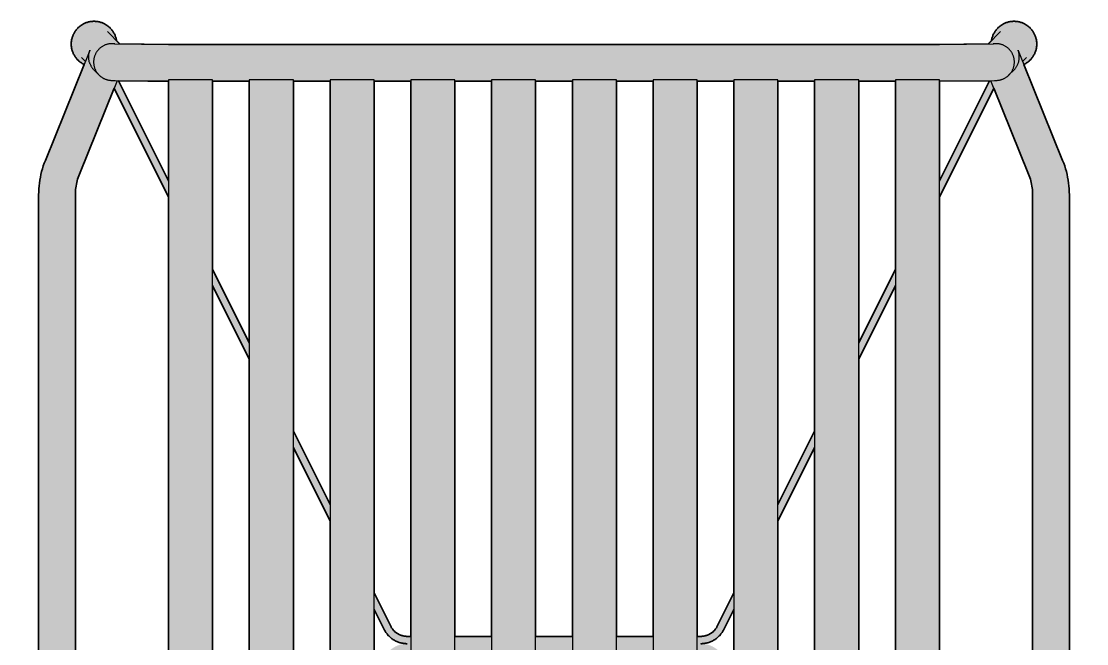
# Model space of a CAD drawing. Header units: millimetres. Extents: x 0 to 2086, y -1158 to 876.
# Drawn here: x 95 to 820, y -665 to -241 of the extents above; entities that cross this region are included whole.
import ezdxf

# ---------------------------------------------------------------- set-up
doc = ezdxf.new("R2010")
doc.units = ezdxf.units.MM
doc.layers.add('Blocks', color=7, linetype='Continuous')
doc.layers.add('Blocks$Fill', color=7, linetype='Continuous', true_color=0xffffff)
doc.layers.add('Blocks$Inner', color=7, linetype='Continuous', lineweight=25, true_color=0x007f00)
doc.layers.add('Blocks$Outline', color=7, linetype='Continuous', lineweight=35, true_color=0xff3f3f)

# ---------------------------------------------------------------- blocks, each defined once
blk = doc.blocks.new('Palissade Lounge Chair High Top')
at = {"layer": 'Blocks$Fill'}
h = blk.add_hatch(color=256, dxfattribs=at)
h.paths.add_polyline_path([(53.01, 438.82), (52.81, 439.87), (52.68, 440.39), (52.53, 440.91), (52.37, 441.42), (52.19, 441.93), (51.99, 442.42), (51.78, 442.92), (51.55, 443.4), (51.3, 443.87), (51.04, 444.34), (50.75, 444.8), (50.46, 445.24), (50.15, 445.68), (49.82, 446.11), (49.48, 446.52), (49.13, 446.92), (48.76, 447.31), (48.38, 447.69), (47.98, 448.05), (47.57, 448.4), (47.16, 448.73), (46.73, 449.05), (46.28, 449.36), (45.83, 449.65), (45.37, 449.92), (44.9, 450.18), (44.42, 450.42), (43.94, 450.65), (43.44, 450.85), (42.94, 451.04), (42.43, 451.22), (41.92, 451.37), (41.4, 451.51), (40.88, 451.63), (40.35, 451.73), (39.82, 451.81), (39.29, 451.88), (38.76, 451.92), (38.22, 451.95), (37.69, 451.96), (37.15, 451.95), (36.62, 451.92), (36.09, 451.88), (35.56, 451.81), (35.03, 451.73), (34.5, 451.63), (33.98, 451.51), (33.46, 451.37), (32.95, 451.22), (32.45, 451.05), (31.95, 450.86), (31.45, 450.65), (30.97, 450.43), (30.49, 450.19), (30.02, 449.93), (29.56, 449.66), (29.11, 449.37), (28.67, 449.07), (28.24, 448.75), (27.82, 448.41), (27.42, 448.07), (27.02, 447.7), (26.64, 447.33), (26.27, 446.94), (25.92, 446.54), (25.58, 446.13), (25.25, 445.71), (24.94, 445.27), (24.64, 444.83), (24.36, 444.37), (24.1, 443.91), (23.85, 443.43), (23.61, 442.95), (23.4, 442.46), (23.2, 441.97), (23.02, 441.46), (22.86, 440.95), (22.71, 440.44), (22.58, 439.92), (22.47, 439.4), (22.38, 438.87), (22.3, 438.34), (22.25, 437.81), (22.21, 437.28), (22.19, 436.74), (22.19, 436.21), (22.21, 435.67), (22.25, 435.14), (22.3, 434.61), (22.37, 434.08), (22.47, 433.55), (22.57, 433.03), (22.7, 432.51), (22.85, 431.99), (23.01, 431.48), (23.19, 430.98), (23.39, 430.48), (23.6, 429.99), (23.83, 429.51), (24.08, 429.04), (24.35, 428.57), (24.63, 428.12), (24.92, 427.67), (25.23, 427.24), (25.56, 426.81), (25.9, 426.4), (26.25, 426), (26.62, 425.61), (27, 425.24), (27.39, 424.87), (27.8, 424.53), (28.22, 424.19), (28.65, 423.87), (29.09, 423.57), (29.54, 423.28), (30, 423.01), (30.46, 422.75), (30.94, 422.51), (4.55, 357.19), (3.17, 353.44), (2.57, 351.53), (2.04, 349.6), (1.56, 347.66), (1.15, 345.7), (0.8, 343.73), (0.51, 341.75), (0.29, 339.77), (0.13, 337.77), (0.03, 335.78), (0, 333.78), (-0.37, -365.56), (-1.28, -365.84), (-1.78, -366.02), (-2.28, -366.22), (-2.77, -366.43), (-3.25, -366.66), (-3.73, -366.91), (-4.2, -367.18), (-4.65, -367.46), (-5.1, -367.75), (-5.54, -368.06), (-5.96, -368.39), (-6.37, -368.73), (-6.78, -369.09), (-7.17, -369.45), (-7.54, -369.84), (-7.9, -370.23), (-8.25, -370.64), (-8.59, -371.06), (-8.91, -371.49), (-9.21, -371.93), (-9.5, -372.38), (-9.78, -372.84), (-10.03, -373.31), (-10.27, -373.79), (-10.5, -374.27), (-10.71, -374.77), (-10.9, -375.27), (-11.07, -375.78), (-11.22, -376.29), (-11.36, -376.81), (-11.48, -377.33), (-11.58, -377.86), (-11.66, -378.39), (-11.73, -378.92), (-11.78, -379.45), (-11.8, -379.99), (-11.81, -380.52), (-11.8, -381.06), (-11.77, -381.6), (-11.73, -382.13), (-11.66, -382.66), (-11.58, -383.19), (-11.48, -383.72), (-11.36, -384.24), (-11.22, -384.76), (-11.06, -385.28), (-10.89, -385.79), (-10.7, -386.29), (-10.49, -386.78), (-10.27, -387.27), (-10.02, -387.75), (-9.76, -388.22), (-9.49, -388.68), (-9.2, -389.13), (-8.89, -389.57), (-8.57, -390), (-8.24, -390.42), (-7.89, -390.83), (-7.52, -391.22), (-7.14, -391.61), (-6.75, -391.98), (-6.35, -392.33), (-5.94, -392.67), (-5.51, -393), (-5.07, -393.31), (-4.62, -393.6), (-4.16, -393.88), (-3.7, -394.15), (-3.22, -394.4), (-2.74, -394.63), (-2.24, -394.84), (-1.74, -395.04), (-1.24, -395.22), (-0.73, -395.38), (-0.21, -395.52), (0.31, -395.65), (0.84, -395.76), (1.37, -395.85), (1.9, -395.92), (2.44, -395.97), (2.97, -396), (3.51, -396.02), (4.05, -396.02), (4.58, -395.99), (5.12, -395.95), (5.65, -395.9), (6.18, -395.82), (6.71, -395.72), (7.24, -395.61), (7.76, -395.48), (8.27, -395.33), (8.78, -395.16), (9.29, -394.97), (9.78, -394.77), (10.27, -394.55), (10.76, -394.31), (11.23, -394.06), (11.69, -393.79), (12.15, -393.51), (12.59, -393.21), (13.03, -392.89), (13.45, -392.56), (13.86, -392.21), (14.26, -391.85), (14.65, -391.48), (15.02, -391.1), (15.38, -390.7), (15.72, -390.29), (16.06, -389.86), (16.37, -389.43), (16.67, -388.98), (88.43, -388.98), (88.43, -464.48), (118.43, -464.48), (118.43, -398.54), (118.43, -388.98), (143.43, -388.98), (143.43, -464.48), (173.43, -464.48), (173.43, -398.54), (173.43, -388.98), (198.43, -388.98), (198.43, -464.48), (228.43, -464.48), (228.43, -398.54), (228.43, -388.98), (253.43, -388.98), (253.43, -464.48), (283.43, -464.48), (283.43, -398.54), (283.43, -388.98), (308.43, -388.98), (308.43, -464.48), (338.43, -464.48), (338.43, -398.54), (338.43, -388.98), (363.43, -388.98), (363.43, -464.48), (393.43, -464.48), (393.43, -398.54), (393.43, -388.98), (418.43, -388.98), (418.43, -464.48), (448.43, -464.48), (448.43, -398.54), (448.43, -388.98), (473.43, -388.98), (473.43, -464.48), (503.43, -464.48), (503.43, -398.54), (503.43, -388.98), (528.43, -388.98), (528.43, -464.48), (558.43, -464.48), (558.43, -398.54), (558.43, -388.98), (583.43, -388.98), (583.43, -464.48), (613.43, -464.48), (613.43, -398.54), (613.43, -388.98), (685.19, -388.98), (685.8, -389.86), (686.13, -390.29), (686.48, -390.7), (686.84, -391.1), (687.21, -391.48), (687.6, -391.85), (688, -392.21), (688.41, -392.56), (688.83, -392.89), (689.27, -393.21), (689.71, -393.51), (690.17, -393.79), (690.63, -394.06), (691.1, -394.31), (691.59, -394.55), (692.08, -394.77), (692.57, -394.97), (693.08, -395.16), (693.59, -395.33), (694.1, -395.48), (694.62, -395.61), (695.15, -395.72), (695.68, -395.82), (696.21, -395.9), (696.74, -395.95), (697.28, -395.99), (697.81, -396.02), (698.35, -396.02), (698.89, -396), (699.42, -395.97), (699.96, -395.92), (700.49, -395.85), (701.02, -395.76), (701.55, -395.65), (702.07, -395.52), (702.58, -395.38), (703.1, -395.22), (703.6, -395.04), (704.1, -394.84), (704.6, -394.63), (705.08, -394.4), (705.56, -394.15), (706.02, -393.88), (706.48, -393.6), (706.93, -393.31), (707.37, -393), (707.79, -392.67), (708.21, -392.33), (708.61, -391.98), (709, -391.61), (709.38, -391.22), (709.75, -390.83), (710.1, -390.42), (710.43, -390), (710.75, -389.57), (711.06, -389.13), (711.35, -388.68), (711.62, -388.22), (711.88, -387.75), (712.12, -387.27), (712.35, -386.78), (712.56, -386.29), (712.75, -385.79), (712.92, -385.28), (713.08, -384.76), (713.22, -384.24), (713.34, -383.72), (713.44, -383.19), (713.52, -382.66), (713.59, -382.13), (713.63, -381.6), (713.66, -381.06), (713.67, -380.52), (713.66, -379.99), (713.63, -379.45), (713.59, -378.92), (713.52, -378.39), (713.44, -377.86), (713.34, -377.33), (713.22, -376.81), (713.08, -376.29), (712.93, -375.78), (712.75, -375.27), (712.56, -374.77), (712.36, -374.27), (712.13, -373.79), (711.89, -373.31), (711.63, -372.84), (711.36, -372.38), (711.07, -371.93), (710.77, -371.49), (710.45, -371.06), (710.11, -370.64), (709.76, -370.23), (709.4, -369.84), (709.02, -369.45), (708.64, -369.09), (708.23, -368.73), (707.82, -368.39), (707.39, -368.06), (706.96, -367.75), (706.51, -367.46), (706.06, -367.18), (705.59, -366.91), (705.11, -366.66), (704.63, -366.43), (704.14, -366.22), (703.64, -366.02), (703.14, -365.84), (702.63, -365.68), (702.23, -365.56), (701.83, 335.78), (701.73, 337.77), (701.57, 339.77), (701.35, 341.75), (701.06, 343.73), (700.71, 345.7), (700.3, 347.66), (699.82, 349.6), (699.29, 351.53), (698.69, 353.44), (698.03, 355.32), (697.31, 357.19), (670.92, 422.51), (671.86, 423.01), (672.32, 423.28), (672.77, 423.57), (673.21, 423.87), (673.64, 424.19), (674.06, 424.53), (674.46, 424.87), (674.86, 425.24), (675.24, 425.61), (675.61, 426), (675.96, 426.4), (676.3, 426.81), (676.63, 427.24), (676.94, 427.67), (677.23, 428.12), (677.51, 428.57), (677.78, 429.04), (678.02, 429.51), (678.26, 429.99), (678.47, 430.48), (678.67, 430.98), (678.85, 431.48), (679.01, 431.99), (679.16, 432.51), (679.28, 433.03), (679.39, 433.55), (679.49, 434.08), (679.56, 434.61), (679.61, 435.14), (679.65, 435.67), (679.67, 436.21), (679.67, 436.74), (679.65, 437.28), (679.61, 437.81), (679.56, 438.34), (679.48, 438.87), (679.39, 439.4), (679.28, 439.92), (679.15, 440.44), (679, 440.95), (678.84, 441.46), (678.66, 441.97), (678.46, 442.46), (678.24, 442.95), (678.01, 443.43), (677.76, 443.91), (677.5, 444.37), (677.22, 444.83), (676.92, 445.27), (676.61, 445.71), (676.28, 446.13), (675.94, 446.54), (675.59, 446.94), (675.22, 447.33), (674.84, 447.7), (674.44, 448.07), (674.04, 448.41), (673.62, 448.75), (673.19, 449.07), (672.75, 449.37), (672.3, 449.66), (671.84, 449.93), (671.37, 450.19), (670.89, 450.43), (670.41, 450.65), (669.91, 450.86), (669.41, 451.05), (668.91, 451.22), (668.4, 451.37), (667.88, 451.51), (667.36, 451.63), (666.83, 451.73), (666.3, 451.81), (665.77, 451.88), (665.24, 451.92), (664.71, 451.95), (664.17, 451.96), (663.64, 451.95), (663.1, 451.92), (662.57, 451.88), (662.03, 451.81), (661.5, 451.73), (660.98, 451.63), (660.46, 451.51), (659.94, 451.37), (659.42, 451.22), (658.92, 451.04), (658.42, 450.85), (657.92, 450.65), (657.44, 450.42), (656.96, 450.18), (656.49, 449.92), (656.03, 449.65), (655.57, 449.36), (655.13, 449.05), (654.7, 448.73), (654.28, 448.4), (653.88, 448.05), (653.48, 447.69), (653.1, 447.31), (652.73, 446.92), (652.38, 446.52), (652.04, 446.11), (651.71, 445.68), (651.4, 445.24), (651.1, 444.8), (650.82, 444.34), (650.56, 443.87), (650.31, 443.4), (650.08, 442.92), (649.87, 442.42), (649.67, 441.93), (649.49, 441.42), (649.32, 440.91), (649.18, 440.39), (649.05, 439.87), (648.94, 439.35), (648.85, 438.82), (646.57, 436.54), (55.29, 436.54)], flags=0)
h.paths.add_polyline_path([(613.43, 343.27), (613.43, 411.15), (647.44, 411.46)], flags=0)
h.paths.add_polyline_path([(583.43, 411.15), (583.43, 283.12), (558.43, 233), (558.43, 411.15)], flags=0)
h.paths.add_polyline_path([(528.43, 411.15), (528.43, 172.85), (503.43, 122.72), (503.43, 411.15)], flags=0)
h.paths.add_polyline_path([(198.43, 411.15), (198.43, 122.72), (173.43, 172.85), (173.43, 411.15)], flags=0)
h.paths.add_polyline_path([(88.43, 411.15), (88.43, 343.27), (54.4, 411.49)], flags=0)
h.paths.add_polyline_path([(118.43, 283.12), (118.43, 411.15), (143.43, 411.15), (143.43, 233)], flags=0)
h.paths.add_polyline_path([(118.43, -181.44), (118.43, 271.92), (143.43, 221.79), (143.43, -138.69)], flags=0)
h.paths.add_polyline_path([(173.43, -87.39), (173.43, 161.64), (198.43, 111.52), (198.43, -44.64)], flags=0)
h.paths.add_polyline_path([(228.43, 51.37), (235.55, 37.12), (235.85, 36.59), (236.16, 36.08), (236.5, 35.57), (236.85, 35.08), (237.22, 34.6), (237.6, 34.13), (238, 33.67), (238.42, 33.23), (238.85, 32.81), (239.3, 32.4), (239.76, 32), (240.23, 31.62), (240.71, 31.26), (241.21, 30.92), (241.72, 30.59), (242.24, 30.28), (242.77, 29.99), (243.31, 29.71), (243.86, 29.46), (244.42, 29.22), (244.99, 29.01), (245.56, 28.81), (246.14, 28.64), (246.73, 28.48), (247.32, 28.35), (247.91, 28.23), (248.51, 28.14), (249.11, 28.06), (249.72, 28.01), (250.32, 27.98), (250.93, 27.97), (250.32, 27.96), (249.72, 27.93), (249.11, 27.87), (248.51, 27.8), (247.91, 27.71), (247.31, 27.59), (246.72, 27.46), (246.13, 27.3), (245.55, 27.12), (244.97, 26.93), (244.41, 26.71), (243.85, 26.47), (243.3, 26.22), (242.75, 25.94), (242.22, 25.65), (241.7, 25.34), (241.19, 25.01), (240.69, 24.66), (240.2, 24.3), (239.73, 23.92), (239.27, 23.52), (238.82, 23.11), (238.39, 22.68), (237.98, 22.24), (237.58, 21.78), (237.19, 21.31), (236.82, 20.83), (236.47, 20.33), (236.14, 19.82), (235.82, 19.3), (228.43, 6.66)], flags=0)
h.paths.add_polyline_path([(253.43, 32.97), (250.5, 32.98), (250.06, 33), (249.63, 33.04), (249.2, 33.09), (248.78, 33.16), (248.35, 33.24), (247.93, 33.34), (247.51, 33.45), (247.1, 33.57), (246.69, 33.71), (246.28, 33.87), (245.88, 34.03), (245.49, 34.22), (245.1, 34.41), (244.72, 34.62), (244.35, 34.84), (243.99, 35.07), (243.63, 35.32), (243.29, 35.58), (242.95, 35.85), (242.62, 36.13), (242.3, 36.43), (241.99, 36.73), (241.7, 37.04), (241.41, 37.37), (241.14, 37.7), (240.87, 38.05), (240.62, 38.4), (240.38, 38.76), (240.16, 39.13), (239.94, 39.51), (239.74, 39.89), (228.43, 62.57), (228.43, 411.15), (253.43, 411.15)], flags=0)
h.paths.add_polyline_path([(308.43, 32.97), (283.43, 32.97), (283.43, 411.15), (308.43, 411.15)], flags=0)
h.paths.add_polyline_path([(338.43, 32.97), (338.43, 411.15), (363.43, 411.15), (363.43, 32.97)], flags=0)
h.paths.add_polyline_path([(418.43, 32.97), (393.43, 32.97), (393.43, 411.15), (418.43, 411.15)], flags=0)
h.paths.add_polyline_path([(473.43, 62.57), (461.92, 39.51), (461.7, 39.13), (461.48, 38.76), (461.24, 38.4), (460.99, 38.05), (460.72, 37.7), (460.45, 37.37), (460.16, 37.04), (459.87, 36.73), (459.56, 36.43), (459.24, 36.13), (458.91, 35.85), (458.57, 35.58), (458.23, 35.32), (457.87, 35.07), (457.51, 34.84), (457.13, 34.62), (456.76, 34.41), (456.37, 34.22), (455.98, 34.03), (455.58, 33.87), (455.17, 33.71), (454.76, 33.57), (454.35, 33.45), (453.93, 33.34), (453.51, 33.24), (453.08, 33.16), (452.66, 33.09), (452.23, 33.04), (451.79, 33), (451.36, 32.98), (450.93, 32.97), (448.43, 32.97), (448.43, 411.15), (473.43, 411.15)], flags=0)
h.paths.add_polyline_path([(473.43, 6.66), (465.72, 19.82), (465.39, 20.33), (465.04, 20.83), (464.67, 21.31), (464.28, 21.78), (463.88, 22.24), (463.47, 22.68), (463.03, 23.11), (462.59, 23.52), (462.13, 23.92), (461.65, 24.3), (461.17, 24.66), (460.67, 25.01), (460.16, 25.34), (459.64, 25.65), (459.11, 25.94), (458.56, 26.22), (458.01, 26.47), (457.45, 26.71), (456.88, 26.93), (456.31, 27.12), (455.73, 27.3), (455.14, 27.46), (454.55, 27.59), (453.95, 27.71), (453.35, 27.8), (452.75, 27.87), (452.14, 27.93), (451.54, 27.96), (450.93, 27.97), (451.54, 27.98), (452.14, 28.01), (452.74, 28.06), (453.35, 28.14), (453.94, 28.23), (454.54, 28.35), (455.13, 28.48), (455.72, 28.64), (456.3, 28.81), (456.87, 29.01), (457.44, 29.22), (457.99, 29.46), (458.54, 29.71), (459.09, 29.99), (459.62, 30.28), (460.14, 30.59), (460.65, 30.92), (461.14, 31.26), (461.63, 31.62), (462.1, 32), (462.56, 32.4), (463.01, 32.81), (463.44, 33.23), (463.86, 33.67), (464.26, 34.13), (464.64, 34.6), (465.01, 35.08), (465.36, 35.57), (465.7, 36.08), (466.01, 36.59), (466.31, 37.12), (466.59, 37.66), (473.43, 51.37)], flags=0)
h.paths.add_polyline_path([(503.43, -44.64), (503.43, 111.52), (528.43, 161.64), (528.43, -87.39)], flags=0)
h.paths.add_polyline_path([(583.43, 271.92), (583.43, -181.44), (558.43, -138.69), (558.43, 221.79)], flags=0)
h.paths.add_polyline_path([(613.43, -232.74), (613.43, 332.07), (650.48, 406.35), (674.56, 346.7), (674.96, 345.57), (675.31, 344.43), (675.64, 343.27), (675.92, 342.11), (676.17, 340.93), (676.38, 339.75), (676.55, 338.56), (676.69, 337.37), (676.78, 336.17), (676.84, 334.98), (676.86, 333.78), (676.88, -341.24)], flags=0)
h.paths.add_polyline_path([(613.43, -363.98), (613.43, -242.64), (676.95, -351.26), (677.14, -363.98)], flags=0)
h.paths.add_polyline_path([(583.43, -363.98), (558.43, -363.98), (558.43, -148.59), (583.43, -191.34)], flags=0)
h.paths.add_polyline_path([(503.43, -363.98), (503.43, -54.54), (528.43, -97.29), (528.43, -363.98)], flags=0)
h.paths.add_polyline_path([(448.43, -363.98), (448.43, 22.97), (451.36, 22.96), (451.8, 22.94), (452.23, 22.9), (452.66, 22.85), (453.09, 22.78), (453.51, 22.7), (453.94, 22.6), (454.36, 22.49), (454.77, 22.36), (455.18, 22.22), (455.59, 22.07), (455.99, 21.9), (456.38, 21.72), (456.77, 21.52), (457.15, 21.31), (457.52, 21.09), (457.89, 20.85), (458.24, 20.61), (458.59, 20.35), (458.93, 20.08), (459.26, 19.79), (459.58, 19.5), (459.88, 19.19), (460.18, 18.88), (460.47, 18.55), (460.74, 18.21), (461.01, 17.87), (461.26, 17.51), (461.49, 17.15), (461.72, 16.78), (473.43, -3.24), (473.43, -363.98)], flags=0)
h.paths.add_polyline_path([(393.43, -363.98), (393.43, 22.97), (418.43, 22.97), (418.43, -363.98)], flags=0)
h.paths.add_polyline_path([(363.43, 22.97), (363.43, -363.98), (338.43, -363.98), (338.43, 22.97)], flags=0)
h.paths.add_polyline_path([(283.43, -363.98), (283.43, 22.97), (308.43, 22.97), (308.43, -363.98)], flags=0)
h.paths.add_polyline_path([(228.43, -363.98), (228.43, -3.24), (240.36, 17.15), (240.6, 17.51), (240.85, 17.87), (241.12, 18.21), (241.39, 18.55), (241.68, 18.88), (241.97, 19.19), (242.28, 19.5), (242.6, 19.79), (242.93, 20.08), (243.27, 20.35), (243.62, 20.61), (243.97, 20.85), (244.34, 21.09), (244.71, 21.31), (245.09, 21.52), (245.48, 21.72), (245.87, 21.9), (246.27, 22.07), (246.68, 22.22), (247.09, 22.36), (247.5, 22.49), (247.92, 22.6), (248.34, 22.7), (248.77, 22.78), (249.2, 22.85), (249.63, 22.9), (250.06, 22.94), (250.5, 22.96), (250.93, 22.97), (253.43, 22.97), (253.43, -363.98)], flags=0)
h.paths.add_polyline_path([(198.43, -54.54), (198.43, -363.98), (173.43, -363.98), (173.43, -97.29)], flags=0)
h.paths.add_polyline_path([(118.43, -363.98), (118.43, -191.34), (143.43, -148.59), (143.43, -363.98)], flags=0)
h.paths.add_polyline_path([(88.43, -363.98), (24.73, -363.98), (24.84, -351.38), (88.43, -242.64)], flags=0)
h.paths.add_polyline_path([(88.43, 332.07), (88.43, -232.74), (24.93, -341.32), (25.02, 334.98), (25.08, 336.17), (25.17, 337.37), (25.31, 338.56), (25.48, 339.75), (25.69, 340.93), (25.94, 342.11), (26.22, 343.27), (26.54, 344.43), (26.9, 345.57), (27.3, 346.7), (27.73, 347.82), (51.38, 406.35)], flags=0)
at = {"layer": 'Blocks$Inner'}
for p, q in [((46.81, 445.02), (55.39, 436.43)), ((646.47, 436.43), (655.05, 445.02)), ((31.81, 424.66), (29.13, 427.34)), ((672.73, 427.34), (670.05, 424.66)), ((660.76, 415.38), (664.02, 418.64)), ((53.46, 411.5), (27.73, 347.82)), ((43.46, 413.52), (43.58, 413.45)), ((43.71, 413.38), (43.83, 413.31)), ((51.38, 406.35), (88.43, 332.07)), ((54.4, 411.49), (88.43, 343.27)), ((143.43, 411.15), (118.43, 411.15)), ((198.43, 411.15), (173.43, 411.15)), ((253.43, 411.15), (228.43, 411.15)), ((308.43, 411.15), (283.43, 411.15)), ((363.43, 411.15), (338.43, 411.15)), ((418.43, 411.15), (393.43, 411.15)), ((473.43, 411.15), (448.43, 411.15)), ((528.43, 411.15), (503.43, 411.15)), ((583.43, 411.15), (558.43, 411.15)), ((647.44, 411.46), (613.43, 343.27)), ((613.43, 332.07), (650.48, 406.35)), ((674.13, 347.82), (648.41, 411.48)), ((658.03, 413.31), (658.15, 413.38)), ((658.28, 413.45), (658.4, 413.52)), ((118.43, 283.12), (143.43, 233)), ((583.43, 283.12), (558.43, 233)), ((118.43, 271.92), (143.43, 221.79)), ((558.43, 221.79), (583.43, 271.92)), ((173.43, 172.85), (198.43, 122.72)), ((528.43, 172.85), (503.43, 122.72)), ((173.43, 161.64), (198.43, 111.52)), ((503.43, 111.52), (528.43, 161.64)), ((283.43, 32.97), (308.43, 32.97)), ((338.43, 32.97), (363.43, 32.97)), ((393.43, 32.97), (418.43, 32.97))]:
    blk.add_line(p, q, dxfattribs=at)
for points in [[(53.01, 438.82), (52.91, 439.35), (52.81, 439.87), (52.68, 440.39), (52.53, 440.91), (52.37, 441.42), (52.19, 441.93), (51.99, 442.42), (51.78, 442.92), (51.55, 443.4), (51.3, 443.87), (51.04, 444.34), (50.75, 444.8), (50.46, 445.24), (50.15, 445.68), (49.82, 446.11), (49.48, 446.52), (49.13, 446.92), (48.76, 447.31), (48.38, 447.69), (47.98, 448.05), (47.57, 448.4), (47.16, 448.73), (46.73, 449.05), (46.28, 449.36), (45.83, 449.65), (45.37, 449.92), (44.9, 450.18), (44.42, 450.42), (43.94, 450.65), (43.44, 450.85), (42.94, 451.04), (42.43, 451.22), (41.92, 451.37), (41.4, 451.51), (40.88, 451.63), (40.35, 451.73), (39.82, 451.81), (39.29, 451.88), (38.76, 451.92), (38.22, 451.95), (37.69, 451.96), (37.15, 451.95), (36.62, 451.92), (36.09, 451.88), (35.56, 451.81), (35.03, 451.73), (34.5, 451.63), (33.98, 451.51), (33.46, 451.37), (32.95, 451.22), (32.45, 451.05), (31.95, 450.86), (31.45, 450.65), (30.97, 450.43), (30.49, 450.19), (30.02, 449.93), (29.56, 449.66), (29.11, 449.37), (28.67, 449.07), (28.24, 448.75), (27.82, 448.41), (27.42, 448.07), (27.02, 447.7), (26.64, 447.33), (26.27, 446.94), (25.92, 446.54), (25.58, 446.13), (25.25, 445.71), (24.94, 445.27), (24.64, 444.83), (24.36, 444.37), (24.1, 443.91), (23.85, 443.43), (23.61, 442.95), (23.4, 442.46), (23.2, 441.97), (23.02, 441.46), (22.86, 440.95), (22.71, 440.44), (22.58, 439.92), (22.47, 439.4), (22.38, 438.87), (22.3, 438.34), (22.25, 437.81), (22.21, 437.28), (22.19, 436.74), (22.19, 436.21), (22.21, 435.67), (22.25, 435.14), (22.3, 434.61), (22.37, 434.08), (22.47, 433.55), (22.57, 433.03), (22.7, 432.51), (22.85, 431.99), (23.01, 431.48), (23.19, 430.98), (23.39, 430.48), (23.6, 429.99), (23.83, 429.51), (24.08, 429.04), (24.35, 428.57), (24.63, 428.12), (24.92, 427.67), (25.23, 427.24), (25.56, 426.81), (25.9, 426.4), (26.25, 426), (26.62, 425.61), (27, 425.24), (27.39, 424.87), (27.8, 424.53), (28.22, 424.19), (28.65, 423.87), (29.09, 423.57), (29.54, 423.28), (30, 423.01), (30.46, 422.75), (30.94, 422.51)], [(670.92, 422.51), (671.4, 422.75), (671.86, 423.01), (672.32, 423.28), (672.77, 423.57), (673.21, 423.87), (673.64, 424.19), (674.06, 424.53), (674.46, 424.87), (674.86, 425.24), (675.24, 425.61), (675.61, 426), (675.96, 426.4), (676.3, 426.81), (676.63, 427.24), (676.94, 427.67), (677.23, 428.12), (677.51, 428.57), (677.78, 429.04), (678.02, 429.51), (678.26, 429.99), (678.47, 430.48), (678.67, 430.98), (678.85, 431.48), (679.01, 431.99), (679.16, 432.51), (679.28, 433.03), (679.39, 433.55), (679.49, 434.08), (679.56, 434.61), (679.61, 435.14), (679.65, 435.67), (679.67, 436.21), (679.67, 436.74), (679.65, 437.28), (679.61, 437.81), (679.56, 438.34), (679.48, 438.87), (679.39, 439.4), (679.28, 439.92), (679.15, 440.44), (679, 440.95), (678.84, 441.46), (678.66, 441.97), (678.46, 442.46), (678.24, 442.95), (678.01, 443.43), (677.76, 443.91), (677.5, 444.37), (677.22, 444.83), (676.92, 445.27), (676.61, 445.71), (676.28, 446.13), (675.94, 446.54), (675.59, 446.94), (675.22, 447.33), (674.84, 447.7), (674.44, 448.07), (674.04, 448.41), (673.62, 448.75), (673.19, 449.07), (672.75, 449.37), (672.3, 449.66), (671.84, 449.93), (671.37, 450.19), (670.89, 450.43), (670.41, 450.65), (669.91, 450.86), (669.41, 451.05), (668.91, 451.22), (668.4, 451.37), (667.88, 451.51), (667.36, 451.63), (666.83, 451.73), (666.3, 451.81), (665.77, 451.88), (665.24, 451.92), (664.71, 451.95), (664.17, 451.96), (663.64, 451.95), (663.1, 451.92), (662.57, 451.88), (662.03, 451.81), (661.5, 451.73), (660.98, 451.63), (660.46, 451.51), (659.94, 451.37), (659.42, 451.22), (658.92, 451.04), (658.42, 450.85), (657.92, 450.65), (657.44, 450.42), (656.96, 450.18), (656.49, 449.92), (656.03, 449.65), (655.57, 449.36), (655.13, 449.05), (654.7, 448.73), (654.28, 448.4), (653.88, 448.05), (653.48, 447.69), (653.1, 447.31), (652.73, 446.92), (652.38, 446.52), (652.04, 446.11), (651.71, 445.68), (651.4, 445.24), (651.1, 444.8), (650.82, 444.34), (650.56, 443.87), (650.31, 443.4), (650.08, 442.92), (649.87, 442.42), (649.67, 441.93), (649.49, 441.42), (649.32, 440.91), (649.18, 440.39), (649.05, 439.87), (648.94, 439.35), (648.85, 438.82)], [(51.9, 436.56), (51.51, 436.61), (51.12, 436.66), (50.72, 436.69), (50.33, 436.71), (49.93, 436.71), (49.5, 436.71), (49.07, 436.68), (48.65, 436.65), (48.22, 436.59), (47.8, 436.53), (47.37, 436.45), (46.95, 436.35), (46.54, 436.24), (46.13, 436.12), (45.72, 435.98), (45.32, 435.83), (44.92, 435.66), (44.53, 435.48), (44.15, 435.29), (43.77, 435.09), (43.4, 434.87), (43.04, 434.64), (42.68, 434.39), (42.34, 434.14), (42, 433.87), (41.67, 433.59), (41.35, 433.3), (41.05, 433), (40.75, 432.69), (40.46, 432.37), (40.19, 432.04), (39.93, 431.7), (39.67, 431.35), (39.44, 430.99), (39.21, 430.63), (38.99, 430.26), (38.79, 429.88), (38.6, 429.49), (38.43, 429.1), (38.27, 428.7), (38.12, 428.3), (37.99, 427.89), (37.87, 427.47), (37.76, 427.06), (37.67, 426.64), (37.6, 426.21), (37.54, 425.82), (37.49, 425.42), (37.46, 425.02), (37.44, 424.61), (37.44, 424.21), (37.44, 423.81), (37.46, 423.41), (37.49, 423.01), (37.54, 422.61), (37.6, 422.21), (37.67, 421.78), (37.77, 421.36), (37.87, 420.94), (37.99, 420.52), (38.13, 420.11), (38.28, 419.7), (38.44, 419.3), (38.62, 418.91), (38.81, 418.52), (39.01, 418.13), (39.23, 417.76), (39.46, 417.39), (39.7, 417.03), (39.96, 416.68), (40.22, 416.34), (40.5, 416.01), (40.79, 415.69), (41.09, 415.38), (41.27, 415.2), (41.46, 415.03), (41.65, 414.86), (41.84, 414.69), (42.03, 414.53), (42.23, 414.37), (42.43, 414.22), (42.63, 414.07), (42.94, 413.85), (43.26, 413.64), (43.59, 413.45), (43.92, 413.26), (44.25, 413.08), (44.59, 412.91), (44.94, 412.75), (45.29, 412.61), (45.65, 412.47), (46.01, 412.34), (46.37, 412.23), (46.74, 412.12), (47.12, 412.02), (47.51, 411.94), (47.9, 411.86), (48.29, 411.8), (48.67, 411.75), (49.06, 411.71), (49.82, 411.64), (52.17, 411.52), (74.33, 411.19), (88.43, 411.15)], [(51.56, 436.58), (88.43, 436.15), (613.43, 436.15), (650.3, 436.58)], [(613.43, 411.15), (647.88, 411.46), (651, 411.58), (652.04, 411.64), (652.8, 411.71), (653.19, 411.75), (653.57, 411.8), (653.96, 411.86), (654.35, 411.94), (654.74, 412.02), (655.12, 412.12), (655.49, 412.23), (655.85, 412.34), (656.21, 412.47), (656.57, 412.61), (656.91, 412.75), (657.25, 412.9), (657.58, 413.07), (657.91, 413.24), (658.25, 413.43), (658.58, 413.63), (658.91, 413.85), (659.23, 414.07), (659.43, 414.22), (659.63, 414.37), (659.83, 414.53), (660.02, 414.69), (660.21, 414.86), (660.4, 415.03), (660.58, 415.2), (660.76, 415.38), (661.07, 415.69), (661.36, 416.01), (661.63, 416.34), (661.9, 416.68), (662.16, 417.03), (662.4, 417.39), (662.63, 417.76), (662.85, 418.13), (663.05, 418.52), (663.24, 418.91), (663.42, 419.3), (663.58, 419.7), (663.73, 420.11), (663.87, 420.52), (663.99, 420.94), (664.09, 421.36), (664.19, 421.78), (664.26, 422.21), (664.32, 422.61), (664.37, 423.01), (664.4, 423.41), (664.42, 423.81), (664.42, 424.21), (664.42, 424.61), (664.4, 425.02), (664.37, 425.42), (664.32, 425.82), (664.26, 426.21), (664.19, 426.64), (664.1, 427.06), (663.99, 427.47), (663.87, 427.89), (663.74, 428.3), (663.59, 428.7), (663.43, 429.1), (663.25, 429.49), (663.07, 429.88), (662.86, 430.26), (662.65, 430.63), (662.42, 430.99), (662.18, 431.35), (661.93, 431.7), (661.67, 432.04), (661.39, 432.37), (661.11, 432.69), (660.81, 433), (660.5, 433.3), (660.19, 433.59), (659.86, 433.87), (659.52, 434.14), (659.18, 434.39), (658.82, 434.64), (658.46, 434.87), (658.09, 435.09), (657.71, 435.29), (657.33, 435.48), (656.94, 435.66), (656.54, 435.83), (656.14, 435.98), (655.73, 436.12), (655.32, 436.24), (654.9, 436.35), (654.49, 436.45), (654.06, 436.53), (653.64, 436.59), (653.21, 436.65), (652.78, 436.68), (652.36, 436.71), (651.93, 436.71), (651.53, 436.71), (651.14, 436.69), (650.74, 436.66), (650.35, 436.61), (649.96, 436.56)], [(34.92, 423.15), (34.77, 423.57), (34.63, 423.99), (34.51, 424.42), (34.4, 424.86), (34.31, 425.29), (34.23, 425.73), (34.17, 426.18), (34.12, 426.62), (34.09, 427.07), (34.07, 427.51), (34.07, 427.96), (34.09, 428.41), (34.12, 428.85), (34.16, 429.3), (34.23, 429.74), (34.3, 430.18), (34.39, 430.62), (34.5, 431.05), (34.62, 431.48), (34.76, 431.91), (34.91, 432.33), (34.82, 432.11), (4.55, 357.19), (4.64, 357.15)], [(664.02, 418.64), (664.34, 418.96), (664.64, 419.29), (664.92, 419.64), (665.2, 419.99), (665.46, 420.35), (665.71, 420.73), (665.95, 421.11), (666.17, 421.5), (666.38, 421.89), (666.58, 422.29), (666.76, 422.7), (666.93, 423.12), (667.08, 423.54), (667.22, 423.97), (667.35, 424.4), (667.46, 424.83), (667.55, 425.27), (667.63, 425.71), (667.69, 426.16), (667.74, 426.6), (667.77, 427.05), (667.79, 427.5), (667.79, 427.95), (667.77, 428.4), (667.74, 428.84), (667.7, 429.29), (667.63, 429.73), (667.56, 430.18), (667.47, 430.61), (667.36, 431.05), (667.24, 431.48), (667.1, 431.91), (666.95, 432.33), (667.04, 432.11), (697.31, 357.19), (698.03, 355.32), (698.69, 353.44), (699.29, 351.53), (699.82, 349.6), (700.3, 347.66), (700.71, 345.7), (701.06, 343.73), (701.35, 341.75), (701.57, 339.77), (701.73, 337.77), (701.83, 335.78), (701.86, 333.78), (701.86, -333.78)], [(34.92, 423.15), (35.07, 422.76), (35.24, 422.38), (35.42, 422), (35.61, 421.63), (35.81, 421.27), (36.03, 420.91), (36.25, 420.56), (36.49, 420.22), (36.74, 419.89), (37, 419.56), (37.27, 419.24), (37.54, 418.94), (37.83, 418.64), (40.99, 415.48)], [(4.55, 357.19), (3.83, 355.32), (3.17, 353.44), (2.57, 351.53), (2.04, 349.6), (1.56, 347.66), (1.15, 345.7), (0.8, 343.73), (0.51, 341.75), (0.29, 339.77), (0.13, 337.77), (0.03, 335.78), (0, 333.78)], [(27.73, 347.82), (27.3, 346.7), (26.9, 345.57), (26.54, 344.43), (26.22, 343.27), (25.94, 342.11), (25.69, 340.93), (25.48, 339.75), (25.31, 338.56), (25.17, 337.37), (25.08, 336.17), (25.02, 334.98), (25, 333.78), (25, -333.78)], [(676.86, -333.78), (676.86, 333.78), (676.84, 334.98), (676.78, 336.17), (676.69, 337.37), (676.55, 338.56), (676.38, 339.75), (676.17, 340.93), (675.92, 342.11), (675.64, 343.27), (675.31, 344.43), (674.96, 345.57), (674.56, 346.7), (674.13, 347.82)], [(0.1, 333.78), (0, 333.78), (0, -333.78), (-0.43, -370.64)], [(228.43, 62.57), (239.74, 39.89), (239.94, 39.51), (240.16, 39.13), (240.38, 38.76), (240.62, 38.4), (240.87, 38.05), (241.14, 37.7), (241.41, 37.37), (241.7, 37.04), (241.99, 36.73), (242.3, 36.43), (242.62, 36.13), (242.95, 35.85), (243.29, 35.58), (243.63, 35.32), (243.99, 35.07), (244.35, 34.84), (244.72, 34.62), (245.1, 34.41), (245.49, 34.22), (245.88, 34.03), (246.28, 33.87), (246.69, 33.71), (247.1, 33.57), (247.51, 33.45), (247.93, 33.34), (248.35, 33.24), (248.78, 33.16), (249.2, 33.09), (249.63, 33.04), (250.06, 33), (250.5, 32.98), (250.93, 32.97), (253.43, 32.97)], [(473.43, 62.57), (462.12, 39.89), (461.92, 39.51), (461.7, 39.13), (461.48, 38.76), (461.24, 38.4), (460.99, 38.05), (460.72, 37.7), (460.45, 37.37), (460.16, 37.04), (459.87, 36.73), (459.56, 36.43), (459.24, 36.13), (458.91, 35.85), (458.57, 35.58), (458.23, 35.32), (457.87, 35.07), (457.51, 34.84), (457.13, 34.62), (456.76, 34.41), (456.37, 34.22), (455.98, 34.03), (455.58, 33.87), (455.17, 33.71), (454.76, 33.57), (454.35, 33.45), (453.93, 33.34), (453.51, 33.24), (453.08, 33.16), (452.66, 33.09), (452.23, 33.04), (451.79, 33), (451.36, 32.98), (450.93, 32.97), (448.43, 32.97)], [(250.93, 27.97), (250.32, 27.98), (249.72, 28.01), (249.11, 28.06), (248.51, 28.14), (247.91, 28.23), (247.32, 28.35), (246.73, 28.48), (246.14, 28.64), (245.56, 28.81), (244.99, 29.01), (244.42, 29.22), (243.86, 29.46), (243.31, 29.71), (242.77, 29.99), (242.24, 30.28), (241.72, 30.59), (241.21, 30.92), (240.71, 31.26), (240.23, 31.62), (239.76, 32), (239.3, 32.4), (238.85, 32.81), (238.42, 33.23), (238, 33.67), (237.6, 34.13), (237.22, 34.6), (236.85, 35.08), (236.5, 35.57), (236.16, 36.08), (235.85, 36.59), (235.55, 37.12), (235.27, 37.66), (228.43, 51.37)], [(473.43, 51.37), (466.59, 37.66), (466.31, 37.12), (466.01, 36.59), (465.7, 36.08), (465.36, 35.57), (465.01, 35.08), (464.64, 34.6), (464.26, 34.13), (463.86, 33.67), (463.44, 33.23), (463.01, 32.81), (462.56, 32.4), (462.1, 32), (461.63, 31.62), (461.14, 31.26), (460.65, 30.92), (460.14, 30.59), (459.62, 30.28), (459.09, 29.99), (458.54, 29.71), (457.99, 29.46), (457.44, 29.22), (456.87, 29.01), (456.3, 28.81), (455.72, 28.64), (455.13, 28.48), (454.54, 28.35), (453.94, 28.23), (453.35, 28.14), (452.74, 28.06), (452.14, 28.01), (451.54, 27.98), (450.93, 27.97), (451.54, 27.96)]]:
    blk.add_lwpolyline(points, dxfattribs=at)
for points in [[(88.43, -464.48), (118.43, -464.48), (118.43, -398.54), (118.43, -261.83), (118.43, -184.06), (118.43, -13.11), (118.43, 71.33), (118.43, 146.95), (118.43, 247.44), (118.43, 286.66), (118.43, 325.75), (118.43, 393.36), (118.43, 412.2), (88.43, 412.2), (88.43, 393.36), (88.43, 325.75), (88.43, 286.66), (88.43, 247.44), (88.43, 146.95), (88.43, 71.33), (88.43, -13.11), (88.43, -184.06), (88.43, -261.83), (88.43, -398.54)], [(143.43, -464.48), (173.43, -464.48), (173.43, -398.54), (173.43, -261.83), (173.43, -184.06), (173.43, -13.11), (173.43, 71.33), (173.43, 146.95), (173.43, 247.44), (173.43, 286.66), (173.43, 325.75), (173.43, 393.36), (173.43, 412.2), (143.43, 412.2), (143.43, 393.36), (143.43, 325.75), (143.43, 286.66), (143.43, 247.44), (143.43, 146.95), (143.43, 71.33), (143.43, -13.11), (143.43, -184.06), (143.43, -261.83), (143.43, -398.54)], [(198.43, -464.48), (228.43, -464.48), (228.43, -398.54), (228.43, -261.83), (228.43, -184.06), (228.43, -13.11), (228.43, 71.33), (228.43, 146.95), (228.43, 247.44), (228.43, 286.66), (228.43, 325.75), (228.43, 393.36), (228.43, 412.2), (198.43, 412.2), (198.43, 393.36), (198.43, 325.75), (198.43, 286.66), (198.43, 247.44), (198.43, 146.95), (198.43, 71.33), (198.43, -13.11), (198.43, -184.06), (198.43, -261.83), (198.43, -398.54)], [(253.43, -464.48), (283.43, -464.48), (283.43, -398.54), (283.43, -261.83), (283.43, -184.06), (283.43, -13.11), (283.43, 71.33), (283.43, 146.95), (283.43, 247.44), (283.43, 286.66), (283.43, 325.75), (283.43, 393.36), (283.43, 412.2), (253.43, 412.2), (253.43, 393.36), (253.43, 325.75), (253.43, 286.66), (253.43, 247.44), (253.43, 146.95), (253.43, 71.33), (253.43, -13.11), (253.43, -184.06), (253.43, -261.83), (253.43, -398.54)], [(308.43, -464.48), (338.43, -464.48), (338.43, -398.54), (338.43, -261.83), (338.43, -184.06), (338.43, -13.11), (338.43, 71.33), (338.43, 146.95), (338.43, 247.44), (338.43, 286.66), (338.43, 325.75), (338.43, 393.36), (338.43, 412.2), (308.43, 412.2), (308.43, 393.36), (308.43, 325.75), (308.43, 286.66), (308.43, 247.44), (308.43, 146.95), (308.43, 71.33), (308.43, -13.11), (308.43, -184.06), (308.43, -261.83), (308.43, -398.54)], [(363.43, -464.48), (393.43, -464.48), (393.43, -398.54), (393.43, -261.83), (393.43, -184.06), (393.43, -13.11), (393.43, 71.33), (393.43, 146.95), (393.43, 247.44), (393.43, 286.66), (393.43, 325.75), (393.43, 393.36), (393.43, 412.2), (363.43, 412.2), (363.43, 393.36), (363.43, 325.75), (363.43, 286.66), (363.43, 247.44), (363.43, 146.95), (363.43, 71.33), (363.43, -13.11), (363.43, -184.06), (363.43, -261.83), (363.43, -398.54)], [(418.43, -464.48), (448.43, -464.48), (448.43, -398.54), (448.43, -261.83), (448.43, -184.06), (448.43, -13.11), (448.43, 71.33), (448.43, 146.95), (448.43, 247.44), (448.43, 286.66), (448.43, 325.75), (448.43, 393.36), (448.43, 412.2), (418.43, 412.2), (418.43, 393.36), (418.43, 325.75), (418.43, 286.66), (418.43, 247.44), (418.43, 146.95), (418.43, 71.33), (418.43, -13.11), (418.43, -184.06), (418.43, -261.83), (418.43, -398.54)], [(473.43, -464.48), (503.43, -464.48), (503.43, -398.54), (503.43, -261.83), (503.43, -184.06), (503.43, -13.11), (503.43, 71.33), (503.43, 146.95), (503.43, 247.44), (503.43, 286.66), (503.43, 325.75), (503.43, 393.36), (503.43, 412.2), (473.43, 412.2), (473.43, 393.36), (473.43, 325.75), (473.43, 286.66), (473.43, 247.44), (473.43, 146.95), (473.43, 71.33), (473.43, -13.11), (473.43, -184.06), (473.43, -261.83), (473.43, -398.54)], [(528.43, -464.48), (558.43, -464.48), (558.43, -398.54), (558.43, -261.83), (558.43, -184.06), (558.43, -13.11), (558.43, 71.33), (558.43, 146.95), (558.43, 247.44), (558.43, 286.66), (558.43, 325.75), (558.43, 393.36), (558.43, 412.2), (528.43, 412.2), (528.43, 393.36), (528.43, 325.75), (528.43, 286.66), (528.43, 247.44), (528.43, 146.95), (528.43, 71.33), (528.43, -13.11), (528.43, -184.06), (528.43, -261.83), (528.43, -398.54)], [(583.43, -464.48), (613.43, -464.48), (613.43, -398.54), (613.43, -261.83), (613.43, -184.06), (613.43, -13.11), (613.43, 71.33), (613.43, 146.95), (613.43, 247.44), (613.43, 286.66), (613.43, 325.75), (613.43, 393.36), (613.43, 412.2), (583.43, 412.2), (583.43, 393.36), (583.43, 325.75), (583.43, 286.66), (583.43, 247.44), (583.43, 146.95), (583.43, 71.33), (583.43, -13.11), (583.43, -184.06), (583.43, -261.83), (583.43, -398.54)]]:
    blk.add_lwpolyline(points, close=True, dxfattribs=at)
at = {"layer": 'Blocks$Outline'}
for points in [[(53.01, 438.82), (52.91, 439.35), (52.81, 439.87), (52.68, 440.39), (52.53, 440.91), (52.37, 441.42), (52.19, 441.93), (51.99, 442.42), (51.78, 442.92), (51.55, 443.4), (51.3, 443.87), (51.04, 444.34), (50.75, 444.8), (50.46, 445.24), (50.15, 445.68), (49.82, 446.11), (49.48, 446.52), (49.13, 446.92), (48.76, 447.31), (48.38, 447.69), (47.98, 448.05), (47.57, 448.4), (47.16, 448.73), (46.73, 449.05), (46.28, 449.36), (45.83, 449.65), (45.37, 449.92), (44.9, 450.18), (44.42, 450.42), (43.94, 450.65), (43.44, 450.85), (42.94, 451.04), (42.43, 451.22), (41.92, 451.37), (41.4, 451.51), (40.88, 451.63), (40.35, 451.73), (39.82, 451.81), (39.29, 451.88), (38.76, 451.92), (38.22, 451.95), (37.69, 451.96), (37.15, 451.95), (36.62, 451.92), (36.09, 451.88), (35.56, 451.81), (35.03, 451.73), (34.5, 451.63), (33.98, 451.51), (33.46, 451.37), (32.95, 451.22), (32.45, 451.05), (31.95, 450.86), (31.45, 450.65), (30.97, 450.43), (30.49, 450.19), (30.02, 449.93), (29.56, 449.66), (29.11, 449.37), (28.67, 449.07), (28.24, 448.75), (27.82, 448.41), (27.42, 448.07), (27.02, 447.7), (26.64, 447.33), (26.27, 446.94), (25.92, 446.54), (25.58, 446.13), (25.25, 445.71), (24.94, 445.27), (24.64, 444.83), (24.36, 444.37), (24.1, 443.91), (23.85, 443.43), (23.61, 442.95), (23.4, 442.46), (23.2, 441.97), (23.02, 441.46), (22.86, 440.95), (22.71, 440.44), (22.58, 439.92), (22.47, 439.4), (22.38, 438.87), (22.3, 438.34), (22.25, 437.81), (22.21, 437.28), (22.19, 436.74), (22.19, 436.21), (22.21, 435.67), (22.25, 435.14), (22.3, 434.61), (22.37, 434.08), (22.47, 433.55), (22.57, 433.03), (22.7, 432.51), (22.85, 431.99), (23.01, 431.48), (23.19, 430.98), (23.39, 430.48), (23.6, 429.99), (23.83, 429.51), (24.08, 429.04), (24.35, 428.57), (24.63, 428.12), (24.92, 427.67), (25.23, 427.24), (25.56, 426.81), (25.9, 426.4), (26.25, 426), (26.62, 425.61), (27, 425.24), (27.39, 424.87), (27.8, 424.53), (28.22, 424.19), (28.65, 423.87), (29.09, 423.57), (29.54, 423.28), (30, 423.01), (30.46, 422.75), (30.94, 422.51)], [(670.92, 422.51), (671.4, 422.75), (671.86, 423.01), (672.32, 423.28), (672.77, 423.57), (673.21, 423.87), (673.64, 424.19), (674.06, 424.53), (674.46, 424.87), (674.86, 425.24), (675.24, 425.61), (675.61, 426), (675.96, 426.4), (676.3, 426.81), (676.63, 427.24), (676.94, 427.67), (677.23, 428.12), (677.51, 428.57), (677.78, 429.04), (678.02, 429.51), (678.26, 429.99), (678.47, 430.48), (678.67, 430.98), (678.85, 431.48), (679.01, 431.99), (679.16, 432.51), (679.28, 433.03), (679.39, 433.55), (679.49, 434.08), (679.56, 434.61), (679.61, 435.14), (679.65, 435.67), (679.67, 436.21), (679.67, 436.74), (679.65, 437.28), (679.61, 437.81), (679.56, 438.34), (679.48, 438.87), (679.39, 439.4), (679.28, 439.92), (679.15, 440.44), (679, 440.95), (678.84, 441.46), (678.66, 441.97), (678.46, 442.46), (678.24, 442.95), (678.01, 443.43), (677.76, 443.91), (677.5, 444.37), (677.22, 444.83), (676.92, 445.27), (676.61, 445.71), (676.28, 446.13), (675.94, 446.54), (675.59, 446.94), (675.22, 447.33), (674.84, 447.7), (674.44, 448.07), (674.04, 448.41), (673.62, 448.75), (673.19, 449.07), (672.75, 449.37), (672.3, 449.66), (671.84, 449.93), (671.37, 450.19), (670.89, 450.43), (670.41, 450.65), (669.91, 450.86), (669.41, 451.05), (668.91, 451.22), (668.4, 451.37), (667.88, 451.51), (667.36, 451.63), (666.83, 451.73), (666.3, 451.81), (665.77, 451.88), (665.24, 451.92), (664.71, 451.95), (664.17, 451.96), (663.64, 451.95), (663.1, 451.92), (662.57, 451.88), (662.03, 451.81), (661.5, 451.73), (660.98, 451.63), (660.46, 451.51), (659.94, 451.37), (659.42, 451.22), (658.92, 451.04), (658.42, 450.85), (657.92, 450.65), (657.44, 450.42), (656.96, 450.18), (656.49, 449.92), (656.03, 449.65), (655.57, 449.36), (655.13, 449.05), (654.7, 448.73), (654.28, 448.4), (653.88, 448.05), (653.48, 447.69), (653.1, 447.31), (652.73, 446.92), (652.38, 446.52), (652.04, 446.11), (651.71, 445.68), (651.4, 445.24), (651.1, 444.8), (650.82, 444.34), (650.56, 443.87), (650.31, 443.4), (650.08, 442.92), (649.87, 442.42), (649.67, 441.93), (649.49, 441.42), (649.32, 440.91), (649.18, 440.39), (649.05, 439.87), (648.94, 439.35), (648.85, 438.82)], [(55.29, 436.54), (53.01, 438.82)], [(646.57, 436.54), (613.43, 436.15), (88.43, 436.15), (55.29, 436.54)], [(648.85, 438.82), (646.57, 436.54)], [(30.94, 422.51), (4.55, 357.19)], [(702.23, -365.56), (701.86, -333.78), (701.86, 333.78), (701.83, 335.78), (701.73, 337.77), (701.57, 339.77), (701.35, 341.75), (701.06, 343.73), (700.71, 345.7), (700.3, 347.66), (699.82, 349.6), (699.29, 351.53), (698.69, 353.44), (698.03, 355.32), (697.31, 357.19), (670.92, 422.51)], [(24.93, -341.32), (25, -333.78), (25, 333.78), (25.02, 334.98), (25.08, 336.17), (25.17, 337.37), (25.31, 338.56), (25.48, 339.75), (25.69, 340.93), (25.94, 342.11), (26.22, 343.27), (26.54, 344.43), (26.9, 345.57), (27.3, 346.7), (27.73, 347.82), (51.38, 406.35)], [(51.38, 406.35), (88.43, 332.07)], [(88.43, 343.27), (54.4, 411.49)], [(54.4, 411.49), (74.33, 411.19), (88.43, 411.15)], [(88.43, 411.15), (88.43, 393.36), (88.43, 343.27)], [(118.43, 283.12), (118.43, 286.66), (118.43, 325.75), (118.43, 393.36), (118.43, 411.15)], [(118.43, 411.15), (143.43, 411.15)], [(143.43, 411.15), (143.43, 393.36), (143.43, 325.75), (143.43, 286.66), (143.43, 247.44), (143.43, 233)], [(173.43, 172.85), (173.43, 247.44), (173.43, 286.66), (173.43, 325.75), (173.43, 393.36), (173.43, 411.15)], [(173.43, 411.15), (198.43, 411.15)], [(198.43, 411.15), (198.43, 393.36), (198.43, 325.75), (198.43, 286.66), (198.43, 247.44), (198.43, 146.95), (198.43, 122.72)], [(228.43, 62.57), (228.43, 71.33), (228.43, 146.95), (228.43, 247.44), (228.43, 286.66), (228.43, 325.75), (228.43, 393.36), (228.43, 411.15)], [(228.43, 411.15), (253.43, 411.15)], [(253.43, 411.15), (253.43, 393.36), (253.43, 325.75), (253.43, 286.66), (253.43, 247.44), (253.43, 146.95), (253.43, 71.33), (253.43, 32.97)], [(283.43, 32.97), (283.43, 71.33), (283.43, 146.95), (283.43, 247.44), (283.43, 286.66), (283.43, 325.75), (283.43, 393.36), (283.43, 411.15)], [(283.43, 411.15), (308.43, 411.15)], [(308.43, 411.15), (308.43, 393.36), (308.43, 325.75), (308.43, 286.66), (308.43, 247.44), (308.43, 146.95), (308.43, 71.33), (308.43, 32.97)], [(338.43, 32.97), (338.43, 71.33), (338.43, 146.95), (338.43, 247.44), (338.43, 286.66), (338.43, 325.75), (338.43, 393.36), (338.43, 411.15)], [(338.43, 411.15), (363.43, 411.15)], [(363.43, 411.15), (363.43, 393.36), (363.43, 325.75), (363.43, 286.66), (363.43, 247.44), (363.43, 146.95), (363.43, 71.33), (363.43, 32.97)], [(393.43, 32.97), (393.43, 71.33), (393.43, 146.95), (393.43, 247.44), (393.43, 286.66), (393.43, 325.75), (393.43, 393.36), (393.43, 411.15)], [(393.43, 411.15), (418.43, 411.15)], [(418.43, 411.15), (418.43, 393.36), (418.43, 325.75), (418.43, 286.66), (418.43, 247.44), (418.43, 146.95), (418.43, 71.33), (418.43, 32.97)], [(448.43, 32.97), (448.43, 71.33), (448.43, 146.95), (448.43, 247.44), (448.43, 286.66), (448.43, 325.75), (448.43, 393.36), (448.43, 411.15)], [(448.43, 411.15), (473.43, 411.15)], [(473.43, 411.15), (473.43, 393.36), (473.43, 325.75), (473.43, 286.66), (473.43, 247.44), (473.43, 146.95), (473.43, 71.33), (473.43, 62.57)], [(503.43, 122.72), (503.43, 146.95), (503.43, 247.44), (503.43, 286.66), (503.43, 325.75), (503.43, 393.36), (503.43, 411.15)], [(503.43, 411.15), (528.43, 411.15)], [(528.43, 411.15), (528.43, 393.36), (528.43, 325.75), (528.43, 286.66), (528.43, 247.44), (528.43, 172.85)], [(558.43, 233), (558.43, 247.44), (558.43, 286.66), (558.43, 325.75), (558.43, 393.36), (558.43, 411.15)], [(558.43, 411.15), (583.43, 411.15)], [(583.43, 411.15), (583.43, 393.36), (583.43, 325.75), (583.43, 286.66), (583.43, 283.12)], [(613.43, 411.15), (647.44, 411.46)], [(647.44, 411.46), (613.43, 343.27)], [(613.43, 343.27), (613.43, 393.36), (613.43, 411.15)], [(613.43, 332.07), (650.48, 406.35)], [(650.48, 406.35), (674.13, 347.82), (674.56, 346.7), (674.96, 345.57), (675.31, 344.43), (675.64, 343.27), (675.92, 342.11), (676.17, 340.93), (676.38, 339.75), (676.55, 338.56), (676.69, 337.37), (676.78, 336.17), (676.84, 334.98), (676.86, 333.78), (676.86, -333.78), (676.88, -341.24)], [(4.55, 357.19), (3.83, 355.32), (3.17, 353.44), (2.57, 351.53), (2.04, 349.6), (1.56, 347.66), (1.15, 345.7), (0.8, 343.73), (0.51, 341.75), (0.29, 339.77), (0.13, 337.77), (0.03, 335.78), (0, 333.78)], [(0, 333.78), (0, -333.78), (-0.37, -365.56)], [(88.43, 332.07), (88.43, 325.75), (88.43, 286.66), (88.43, 247.44), (88.43, 146.95), (88.43, 71.33), (88.43, -13.11), (88.43, -184.06), (88.43, -232.74)], [(613.43, -232.74), (613.43, -184.06), (613.43, -13.11), (613.43, 71.33), (613.43, 146.95), (613.43, 247.44), (613.43, 286.66), (613.43, 325.75), (613.43, 332.07)], [(143.43, 233), (118.43, 283.12)], [(583.43, 283.12), (558.43, 233)], [(118.43, -181.44), (118.43, -13.11), (118.43, 71.33), (118.43, 146.95), (118.43, 247.44), (118.43, 271.92)], [(118.43, 271.92), (143.43, 221.79)], [(558.43, 221.79), (583.43, 271.92)], [(583.43, 271.92), (583.43, 247.44), (583.43, 146.95), (583.43, 71.33), (583.43, -13.11), (583.43, -181.44)], [(143.43, 221.79), (143.43, 146.95), (143.43, 71.33), (143.43, -13.11), (143.43, -138.69)], [(558.43, -138.69), (558.43, -13.11), (558.43, 71.33), (558.43, 146.95), (558.43, 221.79)], [(198.43, 122.72), (173.43, 172.85)], [(528.43, 172.85), (503.43, 122.72)], [(173.43, -87.39), (173.43, -13.11), (173.43, 71.33), (173.43, 146.95), (173.43, 161.64)], [(173.43, 161.64), (198.43, 111.52)], [(503.43, 111.52), (528.43, 161.64)], [(528.43, 161.64), (528.43, 146.95), (528.43, 71.33), (528.43, -13.11), (528.43, -87.39)], [(198.43, 111.52), (198.43, 71.33), (198.43, -13.11), (198.43, -44.64)], [(503.43, -44.64), (503.43, -13.11), (503.43, 71.33), (503.43, 111.52)], [(253.43, 32.97), (250.93, 32.97), (250.5, 32.98), (250.06, 33), (249.63, 33.04), (249.2, 33.09), (248.78, 33.16), (248.35, 33.24), (247.93, 33.34), (247.51, 33.45), (247.1, 33.57), (246.69, 33.71), (246.28, 33.87), (245.88, 34.03), (245.49, 34.22), (245.1, 34.41), (244.72, 34.62), (244.35, 34.84), (243.99, 35.07), (243.63, 35.32), (243.29, 35.58), (242.95, 35.85), (242.62, 36.13), (242.3, 36.43), (241.99, 36.73), (241.7, 37.04), (241.41, 37.37), (241.14, 37.7), (240.87, 38.05), (240.62, 38.4), (240.38, 38.76), (240.16, 39.13), (239.94, 39.51), (239.74, 39.89), (228.43, 62.57)], [(473.43, 62.57), (462.12, 39.89), (461.92, 39.51), (461.7, 39.13), (461.48, 38.76), (461.24, 38.4), (460.99, 38.05), (460.72, 37.7), (460.45, 37.37), (460.16, 37.04), (459.87, 36.73), (459.56, 36.43), (459.24, 36.13), (458.91, 35.85), (458.57, 35.58), (458.23, 35.32), (457.87, 35.07), (457.51, 34.84), (457.13, 34.62), (456.76, 34.41), (456.37, 34.22), (455.98, 34.03), (455.58, 33.87), (455.17, 33.71), (454.76, 33.57), (454.35, 33.45), (453.93, 33.34), (453.51, 33.24), (453.08, 33.16), (452.66, 33.09), (452.23, 33.04), (451.79, 33), (451.36, 32.98), (450.93, 32.97), (448.43, 32.97)], [(228.43, 51.37), (235.27, 37.66), (235.55, 37.12), (235.85, 36.59), (236.16, 36.08), (236.5, 35.57), (236.85, 35.08), (237.22, 34.6), (237.6, 34.13), (238, 33.67), (238.42, 33.23), (238.85, 32.81), (239.3, 32.4), (239.76, 32), (240.23, 31.62), (240.71, 31.26), (241.21, 30.92), (241.72, 30.59), (242.24, 30.28), (242.77, 29.99), (243.31, 29.71), (243.86, 29.46), (244.42, 29.22), (244.99, 29.01), (245.56, 28.81), (246.14, 28.64), (246.73, 28.48), (247.32, 28.35), (247.91, 28.23), (248.51, 28.14), (249.11, 28.06), (249.72, 28.01), (250.32, 27.98), (250.93, 27.97)], [(228.43, 6.66), (228.43, 51.37)], [(451.54, 27.96), (450.93, 27.97), (451.54, 27.98), (452.14, 28.01), (452.74, 28.06), (453.35, 28.14), (453.94, 28.23), (454.54, 28.35), (455.13, 28.48), (455.72, 28.64), (456.3, 28.81), (456.87, 29.01), (457.44, 29.22), (457.99, 29.46), (458.54, 29.71), (459.09, 29.99), (459.62, 30.28), (460.14, 30.59), (460.65, 30.92), (461.14, 31.26), (461.63, 31.62), (462.1, 32), (462.56, 32.4), (463.01, 32.81), (463.44, 33.23), (463.86, 33.67), (464.26, 34.13), (464.64, 34.6), (465.01, 35.08), (465.36, 35.57), (465.7, 36.08), (466.01, 36.59), (466.31, 37.12), (466.59, 37.66), (473.43, 51.37)], [(473.43, 51.37), (473.43, 6.66)], [(308.43, 32.97), (283.43, 32.97)], [(363.43, 32.97), (338.43, 32.97)], [(418.43, 32.97), (393.43, 32.97)]]:
    blk.add_lwpolyline(points, dxfattribs=at)

msp = doc.modelspace()

# ---------------------------------------------------------------- block references
at = {"layer": 'Blocks'}
msp.add_blockref('Palissade Lounge Chair High Top', (106.35, -693.13), dxfattribs=at)

doc.saveas('drawing.dxf')
